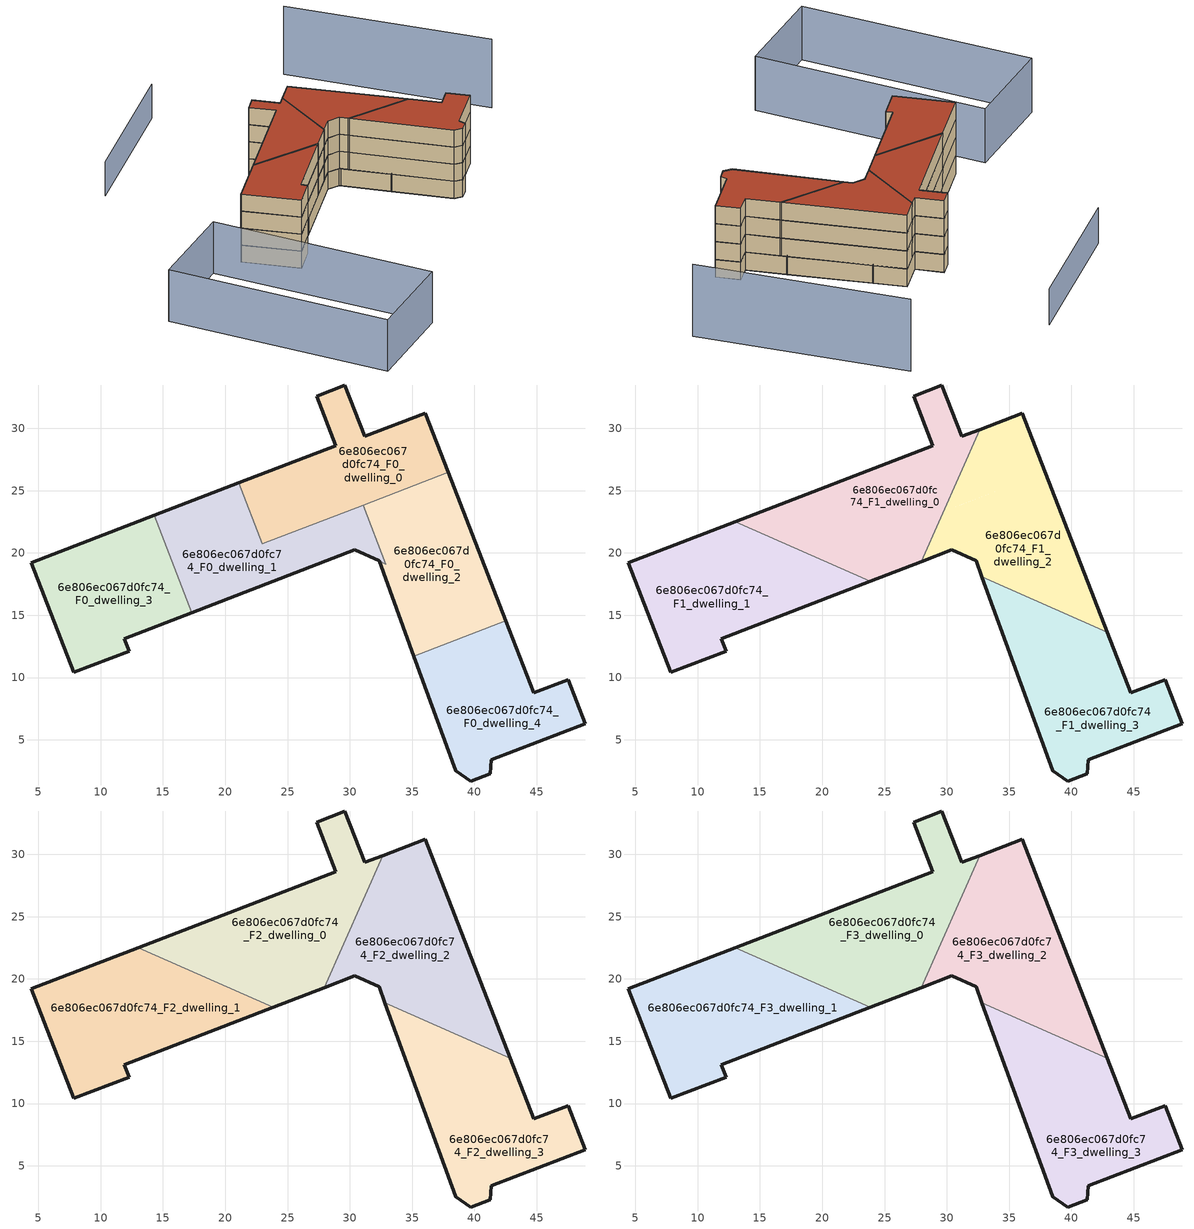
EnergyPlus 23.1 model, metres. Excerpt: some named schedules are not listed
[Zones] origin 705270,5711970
6e806ec067d0fc74_F0_dwelling_0
 floor ground (EU_floor_Construction): 37.91,26.48 36.07,31.23 31.21,29.35 29.61,33.48 27.32,32.6 28.87,28.62 21.08,25.62 22.97,20.72 z0
 wall outside (EU_wall_Construction): 21.08,25.62 28.87,28.62 27.32,32.6 29.61,33.48 31.21,29.35 36.07,31.23 37.91,26.48 z0:3
 wall to 6e806ec067d0fc74_F0_dwelling_1 (EU_wall_Construction): 31.08,23.85 22.97,20.72 21.08,25.62 z0:3
 wall to 6e806ec067d0fc74_F0_dwelling_2 (EU_wall_Construction): 37.91,26.48 31.08,23.85 z0:3; 31.08,23.85,3 31.08,23.85,0 31.07,23.85,0
6e806ec067d0fc74_F0_dwelling_1
 floor ground (EU_floor_Construction): 32.9,19.11 31.07,23.85 22.97,20.72 21.08,25.62 14.31,23.01 17.32,15.21 30.41,20.25 32.34,19.36 z0
 wall outside (EU_wall_Construction): 32.34,19.36 30.41,20.25 17.32,15.21 / 14.31,23.01 21.08,25.62 z0:3; 32.35,19.36,3 32.35,19.36,0 32.34,19.36,0
 wall to 6e806ec067d0fc74_F0_dwelling_2 (EU_wall_Construction): 31.07,23.85 32.9,19.11 32.35,19.36 z0:3
 wall to 6e806ec067d0fc74_F0_dwelling_3 (EU_wall_Construction): 17.32,15.21 14.31,23.01 z0:3
6e806ec067d0fc74_F0_dwelling_2
 floor ground (EU_floor_Construction): 42.52,14.56 37.91,26.48 31.07,23.85 32.9,19.11 32.35,19.37 35.14,11.72 z0
 wall outside (EU_wall_Construction): 35.14,11.72 32.35,19.37 / 37.91,26.48 42.52,14.56 z0:3
 wall to 6e806ec067d0fc74_F0_dwelling_4 (EU_wall_Construction): 42.52,14.56 35.14,11.72 z0:3
6e806ec067d0fc74_F0_dwelling_3
 floor ground (EU_floor_Construction): 17.32,15.21 14.31,23.01 4.43,19.2 7.83,10.41 12.29,12.12 11.9,13.12 z0
 wall outside (EU_wall_Construction): 17.32,15.21 11.9,13.12 12.29,12.12 7.83,10.41 4.43,19.2 14.31,23.01 z0:3
6e806ec067d0fc74_F0_dwelling_4
 floor ground (EU_floor_Construction): 48.9,6.29 47.52,9.84 44.76,8.78 42.52,14.56 35.14,11.72 38.5,2.53 39.71,1.7 41.27,2.29 41.35,3.39 z0
 wall outside (EU_wall_Construction): 42.52,14.56 44.76,8.78 47.52,9.84 48.9,6.29 41.35,3.39 41.27,2.29 39.71,1.7 38.5,2.53 35.14,11.72 z0:3
6e806ec067d0fc74_F1_dwelling_0
 floor to 6e806ec067d0fc74_F0_dwelling_0 (EU_floor_Construction): 29.74,23.33 32.64,29.9 31.21,29.35 29.61,33.48 27.32,32.6 28.87,28.62 21.08,25.62 22.97,20.72 z3
 floor to 6e806ec067d0fc74_F0_dwelling_1 (EU_floor_Construction): 27.96,19.31 29.74,23.33 22.97,20.72 21.08,25.62 14.31,23.01 14.81,21.71 23.84,17.72 z3
 floor to 6e806ec067d0fc74_F0_dwelling_3 (EU_floor_Construction): 14.81,21.71 14.31,23.01 13.01,22.51 z3
 wall outside (EU_wall_Construction): 27.96,19.31 23.84,17.72 / 13.01,22.51 28.87,28.62 27.32,32.6 29.61,33.48 31.21,29.35 32.64,29.91 z3:6
 wall to 6e806ec067d0fc74_F1_dwelling_2 (EU_wall_Construction): 32.64,29.91 27.96,19.31 z3:6
 wall to 6e806ec067d0fc74_F1_dwelling_1 (EU_wall_Construction): 23.84,17.72 13.01,22.51 z3:6
6e806ec067d0fc74_F1_dwelling_1
 floor to 6e806ec067d0fc74_F0_dwelling_1 (EU_floor_Construction): 23.84,17.72 14.81,21.71 17.32,15.21 z3
 floor to 6e806ec067d0fc74_F0_dwelling_3 (EU_floor_Construction): 17.32,15.21 14.81,21.71 13.01,22.51 4.43,19.2 7.83,10.41 12.29,12.12 11.9,13.12 z3
 wall outside (EU_wall_Construction): 23.84,17.72 11.9,13.12 12.29,12.12 7.83,10.41 4.43,19.2 13.01,22.51 z3:6
6e806ec067d0fc74_F1_dwelling_2
 floor outside (EU_floor_Construction): 32.9,19.11 31.08,23.85 29.74,23.33 31.08,23.85 z3
 floor to 6e806ec067d0fc74_F0_dwelling_2 (EU_floor_Construction): 42.52,14.56 37.91,26.48 31.08,23.85 32.9,19.11 32.35,19.37 32.81,18.1 41.61,14.21 z3
 floor to 6e806ec067d0fc74_F0_dwelling_0 (EU_floor_Construction): 37.91,26.48 36.07,31.23 32.64,29.9 29.74,23.33 z3
 floor to 6e806ec067d0fc74_F0_dwelling_4 (EU_floor_Construction): 42.87,13.65 42.52,14.56 41.61,14.21 z3
 floor to 6e806ec067d0fc74_F0_dwelling_1 (EU_floor_Construction): 32.9,19.11 31.08,23.85 29.74,23.33 27.96,19.31 30.41,20.25 32.35,19.36 z3
 wall outside (EU_wall_Construction): 32.64,29.91 36.07,31.23 42.88,13.65 / 32.81,18.1 32.35,19.36 30.41,20.25 27.96,19.31 z3:6
 wall to 6e806ec067d0fc74_F1_dwelling_3 (EU_wall_Construction): 42.88,13.65 32.81,18.1 z3:6
6e806ec067d0fc74_F1_dwelling_3
 floor outside (EU_floor_Construction): 41.61,14.21 32.81,18.1 35.14,11.72 32.81,18.1 z3
 floor to 6e806ec067d0fc74_F0_dwelling_4 (EU_floor_Construction): 48.9,6.29 47.52,9.84 44.76,8.78 42.87,13.65 41.61,14.21 35.14,11.72 38.5,2.53 39.71,1.7 41.27,2.29 41.35,3.39 z3
 floor to 6e806ec067d0fc74_F0_dwelling_2 (EU_floor_Construction): 41.61,14.21 32.81,18.1 35.14,11.72 z3
 wall outside (EU_wall_Construction): 42.88,13.65 44.76,8.78 47.52,9.84 48.9,6.29 41.35,3.39 41.27,2.29 39.71,1.7 38.5,2.53 32.81,18.1 z3:6
6e806ec067d0fc74_F2_dwelling_0
 floor to 6e806ec067d0fc74_F1_dwelling_0 (EU_floor_Construction): 27.96,19.31 32.64,29.91 31.21,29.35 29.61,33.48 27.32,32.6 28.87,28.62 13.01,22.51 23.84,17.72 z6
 wall outside (EU_wall_Construction): 27.96,19.31 23.84,17.72 / 13.01,22.51 28.87,28.62 27.32,32.6 29.61,33.48 31.21,29.35 32.64,29.91 z6:9
 wall to 6e806ec067d0fc74_F2_dwelling_2 (EU_wall_Construction): 32.64,29.91 27.96,19.31 z6:9
 wall to 6e806ec067d0fc74_F2_dwelling_1 (EU_wall_Construction): 23.84,17.72 13.01,22.51 z6:9
6e806ec067d0fc74_F2_dwelling_1
 floor to 6e806ec067d0fc74_F1_dwelling_1 (EU_floor_Construction): 23.84,17.72 13.01,22.51 4.43,19.2 7.83,10.41 12.29,12.12 11.9,13.12 z6
 wall outside (EU_wall_Construction): 23.84,17.72 11.9,13.12 12.29,12.12 7.83,10.41 4.43,19.2 13.01,22.51 z6:9
6e806ec067d0fc74_F2_dwelling_2
 floor to 6e806ec067d0fc74_F1_dwelling_2 (EU_floor_Construction): 42.88,13.65 36.07,31.23 32.64,29.91 27.96,19.31 30.41,20.25 32.35,19.36 32.81,18.1 z6
 wall outside (EU_wall_Construction): 32.64,29.91 36.07,31.23 42.88,13.65 / 32.81,18.1 32.35,19.36 30.41,20.25 27.96,19.31 z6:9
 wall to 6e806ec067d0fc74_F2_dwelling_3 (EU_wall_Construction): 42.88,13.65 32.81,18.1 z6:9
6e806ec067d0fc74_F2_dwelling_3
 floor to 6e806ec067d0fc74_F1_dwelling_3 (EU_floor_Construction): 48.9,6.29 47.52,9.84 44.76,8.78 42.88,13.65 32.81,18.1 38.5,2.53 39.71,1.7 41.27,2.29 41.35,3.39 z6
 wall outside (EU_wall_Construction): 42.88,13.65 44.76,8.78 47.52,9.84 48.9,6.29 41.35,3.39 41.27,2.29 39.71,1.7 38.5,2.53 32.81,18.1 z6:9
6e806ec067d0fc74_F3_dwelling_0
 floor to 6e806ec067d0fc74_F2_dwelling_0 (EU_floor_Construction): 27.96,19.31 32.64,29.91 31.21,29.35 29.61,33.48 27.32,32.6 28.87,28.62 13.01,22.51 23.84,17.72 z9
 wall outside (EU_wall_Construction): 27.96,19.31 23.84,17.72 / 13.01,22.51 28.87,28.62 27.32,32.6 29.61,33.48 31.21,29.35 32.64,29.91 z9:12
 wall to 6e806ec067d0fc74_F3_dwelling_2 (EU_wall_Construction): 32.64,29.91 27.96,19.31 z9:12
 wall to 6e806ec067d0fc74_F3_dwelling_1 (EU_wall_Construction): 23.84,17.72 13.01,22.51 z9:12
 roof outside (EU_roof_Construction): 29.61,33.48 31.21,29.35 32.64,29.91 27.96,19.31 23.84,17.72 13.01,22.51 28.87,28.62 27.32,32.6 z12
6e806ec067d0fc74_F3_dwelling_1
 floor to 6e806ec067d0fc74_F2_dwelling_1 (EU_floor_Construction): 23.84,17.72 13.01,22.51 4.43,19.2 7.83,10.41 12.29,12.12 11.9,13.12 z9
 wall outside (EU_wall_Construction): 23.84,17.72 11.9,13.12 12.29,12.12 7.83,10.41 4.43,19.2 13.01,22.51 z9:12
 roof outside (EU_roof_Construction): 23.84,17.72 11.9,13.12 12.29,12.12 7.83,10.41 4.43,19.2 13.01,22.51 z12
6e806ec067d0fc74_F3_dwelling_2
 floor to 6e806ec067d0fc74_F2_dwelling_2 (EU_floor_Construction): 42.88,13.65 36.07,31.23 32.64,29.91 27.96,19.31 30.41,20.25 32.35,19.36 32.81,18.1 z9
 wall outside (EU_wall_Construction): 32.64,29.91 36.07,31.23 42.88,13.65 / 32.81,18.1 32.35,19.36 30.41,20.25 27.96,19.31 z9:12
 wall to 6e806ec067d0fc74_F3_dwelling_3 (EU_wall_Construction): 42.88,13.65 32.81,18.1 z9:12
 roof outside (EU_roof_Construction): 36.07,31.23 42.88,13.65 32.81,18.1 32.35,19.36 30.41,20.25 27.96,19.31 32.64,29.91 z12
6e806ec067d0fc74_F3_dwelling_3
 floor to 6e806ec067d0fc74_F2_dwelling_3 (EU_floor_Construction): 48.9,6.29 47.52,9.84 44.76,8.78 42.88,13.65 32.81,18.1 38.5,2.53 39.71,1.7 41.27,2.29 41.35,3.39 z9
 wall outside (EU_wall_Construction): 42.88,13.65 44.76,8.78 47.52,9.84 48.9,6.29 41.35,3.39 41.27,2.29 39.71,1.7 38.5,2.53 32.81,18.1 z9:12
 roof outside (EU_roof_Construction): 42.88,13.65 44.76,8.78 47.52,9.84 48.9,6.29 41.35,3.39 41.27,2.29 39.71,1.7 38.5,2.53 32.81,18.1 z12
shading: 65.06,12.83 56.44,45.01 z0:12; -11.42,-17.71 -16.66,18.67 / -16.66,18.67 -0.62,20.98 / -0.62,20.98 4.62,-15.4 / 4.62,-15.4 -11.42,-17.71 z0:9; 34.17,54.6 10.3,47.63 z0:6
[Building]
EU S2 Campaign: North Axis=0; Terrain=City; Solar Distribution=FullExterior
[Site:Location]
London: Latitude=51.5; Longitude=-0.5; Time Zone=0; Elevation=25
[SizingPeriod:WeatherFileDays]
AnnualSizingPeriod: Begin Month=1; Begin Day of Month=1; End Month=12; End Day of Month=31; Day of Week for Start Day=Monday; Use Weather File Daylight Saving Period=No; Use Weather File Rain and Snow Indicators=No
[MATERIAL]
EU_InternalMass_Material: Roughness=MediumRough; Thickness=0.1; Conductivity=1; Density=1800; Specific Heat=900; Thermal Absorptance=0.9; Solar Absorptance=0.7; Visible Absorptance=0.7
[MATERIAL:NOMASS] Roughness=MediumRough; Thermal Absorptance=0.9; Solar Absorptance=0.7; Visible Absorptance=0.7
Name | Thermal Resistance
EU_wall_NoMass | 1.04674
EU_roof_NoMass | 4.32442
EU_floor_NoMass | 2.04616
[CONSTRUCTION]
EU_wall_Construction: EU_wall_NoMass
EU_roof_Construction: EU_roof_NoMass
EU_floor_Construction: EU_floor_NoMass
EU_InternalMass_Construction: EU_InternalMass_Material
[ZONE] Type=1; Multiplier=1; Ceiling Height=autocalculate; Floor Area=autocalculate; Part of Total Floor Area=Yes
Name | Volume
6e806ec067d0fc74_F0_dwelling_0 | 280.882
6e806ec067d0fc74_F1_dwelling_0; 6e806ec067d0fc74_F2_dwelling_0; 6e806ec067d0fc74_F3_dwelling_0 | 351.091
6e806ec067d0fc74_F0_dwelling_1 | 268.813
6e806ec067d0fc74_F1_dwelling_1; 6e806ec067d0fc74_F2_dwelling_1; 6e806ec067d0fc74_F3_dwelling_1 | 351.1
6e806ec067d0fc74_F0_dwelling_2 | 292.887
6e806ec067d0fc74_F1_dwelling_2; 6e806ec067d0fc74_F2_dwelling_2; 6e806ec067d0fc74_F3_dwelling_2 | 352.196
6e806ec067d0fc74_F0_dwelling_3 | 280.878
6e806ec067d0fc74_F1_dwelling_3; 6e806ec067d0fc74_F2_dwelling_3; 6e806ec067d0fc74_F3_dwelling_3 | 350.021
6e806ec067d0fc74_F0_dwelling_4 | 280.874
[INTERNALMASS] Construction=EU_InternalMass_Construction
Name | Zone or ZoneList | Surface Area
6e806ec067d0fc74_F0_dwelling_0_EU_InternalMass | 6e806ec067d0fc74_F0_dwelling_0 | 93.6288
6e806ec067d0fc74_F0_dwelling_1_EU_InternalMass | 6e806ec067d0fc74_F0_dwelling_1 | 89.6031
6e806ec067d0fc74_F0_dwelling_2_EU_InternalMass | 6e806ec067d0fc74_F0_dwelling_2 | 97.6501
6e806ec067d0fc74_F0_dwelling_3_EU_InternalMass | 6e806ec067d0fc74_F0_dwelling_3 | 93.6262
6e806ec067d0fc74_F0_dwelling_4_EU_InternalMass | 6e806ec067d0fc74_F0_dwelling_4 | 93.6247
6e806ec067d0fc74_F1_dwelling_0_EU_InternalMass | 6e806ec067d0fc74_F1_dwelling_0 | 117.03
6e806ec067d0fc74_F1_dwelling_1_EU_InternalMass | 6e806ec067d0fc74_F1_dwelling_1 | 117.034
6e806ec067d0fc74_F1_dwelling_2_EU_InternalMass | 6e806ec067d0fc74_F1_dwelling_2 | 117.395
6e806ec067d0fc74_F1_dwelling_3_EU_InternalMass | 6e806ec067d0fc74_F1_dwelling_3 | 116.674
6e806ec067d0fc74_F2_dwelling_0_EU_InternalMass | 6e806ec067d0fc74_F2_dwelling_0 | 117.03
6e806ec067d0fc74_F2_dwelling_1_EU_InternalMass | 6e806ec067d0fc74_F2_dwelling_1 | 117.034
6e806ec067d0fc74_F2_dwelling_2_EU_InternalMass | 6e806ec067d0fc74_F2_dwelling_2 | 117.395
6e806ec067d0fc74_F2_dwelling_3_EU_InternalMass | 6e806ec067d0fc74_F2_dwelling_3 | 116.674
6e806ec067d0fc74_F3_dwelling_0_EU_InternalMass | 6e806ec067d0fc74_F3_dwelling_0 | 117.03
6e806ec067d0fc74_F3_dwelling_1_EU_InternalMass | 6e806ec067d0fc74_F3_dwelling_1 | 117.034
6e806ec067d0fc74_F3_dwelling_2_EU_InternalMass | 6e806ec067d0fc74_F3_dwelling_2 | 117.395
6e806ec067d0fc74_F3_dwelling_3_EU_InternalMass | 6e806ec067d0fc74_F3_dwelling_3 | 116.674
[OTHEREQUIPMENT] Fuel Type=Electricity; Design Level Calculation Method=Watts/Area; Power per Zone Floor Area=1; Fraction Latent=0; Fraction Radiant=0; Fraction Lost=0; Carbon Dioxide Generation Rate=0; EndUse Subcategory=EU_Step8_InternalGains
Name | Zone or ZoneList or Space or SpaceList | Schedule
EU_Step8_InternalGain_6e806ec067d0fc74_F0_dwelling_0_f000 | 6e806ec067d0fc74_F0_dwelling_0 | EU_Step8_GainSchedule_6e806ec067d0fc74_F0_dwelling_0_f000
EU_Step8_InternalGain_6e806ec067d0fc74_F0_dwelling_1_f000 | 6e806ec067d0fc74_F0_dwelling_1 | EU_Step8_GainSchedule_6e806ec067d0fc74_F0_dwelling_1_f000
EU_Step8_InternalGain_6e806ec067d0fc74_F0_dwelling_2_f000 | 6e806ec067d0fc74_F0_dwelling_2 | EU_Step8_GainSchedule_6e806ec067d0fc74_F0_dwelling_2_f000
EU_Step8_InternalGain_6e806ec067d0fc74_F0_dwelling_3_f000 | 6e806ec067d0fc74_F0_dwelling_3 | EU_Step8_GainSchedule_6e806ec067d0fc74_F0_dwelling_3_f000
EU_Step8_InternalGain_6e806ec067d0fc74_F0_dwelling_4_f000 | 6e806ec067d0fc74_F0_dwelling_4 | EU_Step8_GainSchedule_6e806ec067d0fc74_F0_dwelling_4_f000
EU_Step8_InternalGain_6e806ec067d0fc74_F1_dwelling_0_f000 | 6e806ec067d0fc74_F1_dwelling_0 | EU_Step8_GainSchedule_6e806ec067d0fc74_F1_dwelling_0_f000
EU_Step8_InternalGain_6e806ec067d0fc74_F1_dwelling_1_f000 | 6e806ec067d0fc74_F1_dwelling_1 | EU_Step8_GainSchedule_6e806ec067d0fc74_F1_dwelling_1_f000
EU_Step8_InternalGain_6e806ec067d0fc74_F1_dwelling_2_f000 | 6e806ec067d0fc74_F1_dwelling_2 | EU_Step8_GainSchedule_6e806ec067d0fc74_F1_dwelling_2_f000
EU_Step8_InternalGain_6e806ec067d0fc74_F1_dwelling_3_f000 | 6e806ec067d0fc74_F1_dwelling_3 | EU_Step8_GainSchedule_6e806ec067d0fc74_F1_dwelling_3_f000
EU_Step8_InternalGain_6e806ec067d0fc74_F2_dwelling_0_f000 | 6e806ec067d0fc74_F2_dwelling_0 | EU_Step8_GainSchedule_6e806ec067d0fc74_F2_dwelling_0_f000
EU_Step8_InternalGain_6e806ec067d0fc74_F2_dwelling_1_f000 | 6e806ec067d0fc74_F2_dwelling_1 | EU_Step8_GainSchedule_6e806ec067d0fc74_F2_dwelling_1_f000
EU_Step8_InternalGain_6e806ec067d0fc74_F2_dwelling_2_f000 | 6e806ec067d0fc74_F2_dwelling_2 | EU_Step8_GainSchedule_6e806ec067d0fc74_F2_dwelling_2_f000
EU_Step8_InternalGain_6e806ec067d0fc74_F2_dwelling_3_f000 | 6e806ec067d0fc74_F2_dwelling_3 | EU_Step8_GainSchedule_6e806ec067d0fc74_F2_dwelling_3_f000
EU_Step8_InternalGain_6e806ec067d0fc74_F3_dwelling_0_f000 | 6e806ec067d0fc74_F3_dwelling_0 | EU_Step8_GainSchedule_6e806ec067d0fc74_F3_dwelling_0_f000
EU_Step8_InternalGain_6e806ec067d0fc74_F3_dwelling_1_f000 | 6e806ec067d0fc74_F3_dwelling_1 | EU_Step8_GainSchedule_6e806ec067d0fc74_F3_dwelling_1_f000
EU_Step8_InternalGain_6e806ec067d0fc74_F3_dwelling_2_f000 | 6e806ec067d0fc74_F3_dwelling_2 | EU_Step8_GainSchedule_6e806ec067d0fc74_F3_dwelling_2_f000
EU_Step8_InternalGain_6e806ec067d0fc74_F3_dwelling_3_f000 | 6e806ec067d0fc74_F3_dwelling_3 | EU_Step8_GainSchedule_6e806ec067d0fc74_F3_dwelling_3_f000
[ZONEVENTILATION:DESIGNFLOWRATE] Schedule=EU_AlwaysOn; Design Flow Rate Calculation Method=AirChanges/Hour; Air Changes per Hour=0.488719; Ventilation Type=Natural; Fan Pressure Rise=0; Fan Total Efficiency=1; Constant Term Coefficient=1; Temperature Term Coefficient=0; Velocity Term Coefficient=0; Velocity Squared Term Coefficient=0; Minimum Indoor Temperature=-100; Maximum Indoor Temperature=100; Delta Temperature=-100; Minimum Outdoor Temperature=-100; Maximum Outdoor Temperature=100; Maximum Wind Speed=40
Name | Zone or ZoneList or Space or SpaceList
EU_ConstantAir_6e806ec067d0fc74_F0_dwelling_0 | 6e806ec067d0fc74_F0_dwelling_0
EU_ConstantAir_6e806ec067d0fc74_F0_dwelling_1 | 6e806ec067d0fc74_F0_dwelling_1
EU_ConstantAir_6e806ec067d0fc74_F0_dwelling_2 | 6e806ec067d0fc74_F0_dwelling_2
EU_ConstantAir_6e806ec067d0fc74_F0_dwelling_3 | 6e806ec067d0fc74_F0_dwelling_3
EU_ConstantAir_6e806ec067d0fc74_F0_dwelling_4 | 6e806ec067d0fc74_F0_dwelling_4
EU_ConstantAir_6e806ec067d0fc74_F1_dwelling_0 | 6e806ec067d0fc74_F1_dwelling_0
EU_ConstantAir_6e806ec067d0fc74_F1_dwelling_1 | 6e806ec067d0fc74_F1_dwelling_1
EU_ConstantAir_6e806ec067d0fc74_F1_dwelling_2 | 6e806ec067d0fc74_F1_dwelling_2
EU_ConstantAir_6e806ec067d0fc74_F1_dwelling_3 | 6e806ec067d0fc74_F1_dwelling_3
EU_ConstantAir_6e806ec067d0fc74_F2_dwelling_0 | 6e806ec067d0fc74_F2_dwelling_0
EU_ConstantAir_6e806ec067d0fc74_F2_dwelling_1 | 6e806ec067d0fc74_F2_dwelling_1
EU_ConstantAir_6e806ec067d0fc74_F2_dwelling_2 | 6e806ec067d0fc74_F2_dwelling_2
EU_ConstantAir_6e806ec067d0fc74_F2_dwelling_3 | 6e806ec067d0fc74_F2_dwelling_3
EU_ConstantAir_6e806ec067d0fc74_F3_dwelling_0 | 6e806ec067d0fc74_F3_dwelling_0
EU_ConstantAir_6e806ec067d0fc74_F3_dwelling_1 | 6e806ec067d0fc74_F3_dwelling_1
EU_ConstantAir_6e806ec067d0fc74_F3_dwelling_2 | 6e806ec067d0fc74_F3_dwelling_2
EU_ConstantAir_6e806ec067d0fc74_F3_dwelling_3 | 6e806ec067d0fc74_F3_dwelling_3
[HVACTEMPLATE:THERMOSTAT] Constant Heating Setpoint=20; Constant Cooling Setpoint=50
EU_HeatOnly_6e806ec067d0fc74_F0_dwelling_0; EU_HeatOnly_6e806ec067d0fc74_F0_dwelling_1; EU_HeatOnly_6e806ec067d0fc74_F0_dwelling_2; EU_HeatOnly_6e806ec067d0fc74_F0_dwelling_3; EU_HeatOnly_6e806ec067d0fc74_F0_dwelling_4; EU_HeatOnly_6e806ec067d0fc74_F1_dwelling_0; EU_HeatOnly_6e806ec067d0fc74_F1_dwelling_1; EU_HeatOnly_6e806ec067d0fc74_F1_dwelling_2; EU_HeatOnly_6e806ec067d0fc74_F1_dwelling_3; EU_HeatOnly_6e806ec067d0fc74_F2_dwelling_0; EU_HeatOnly_6e806ec067d0fc74_F2_dwelling_1; EU_HeatOnly_6e806ec067d0fc74_F2_dwelling_2; EU_HeatOnly_6e806ec067d0fc74_F2_dwelling_3; EU_HeatOnly_6e806ec067d0fc74_F3_dwelling_0; EU_HeatOnly_6e806ec067d0fc74_F3_dwelling_1
